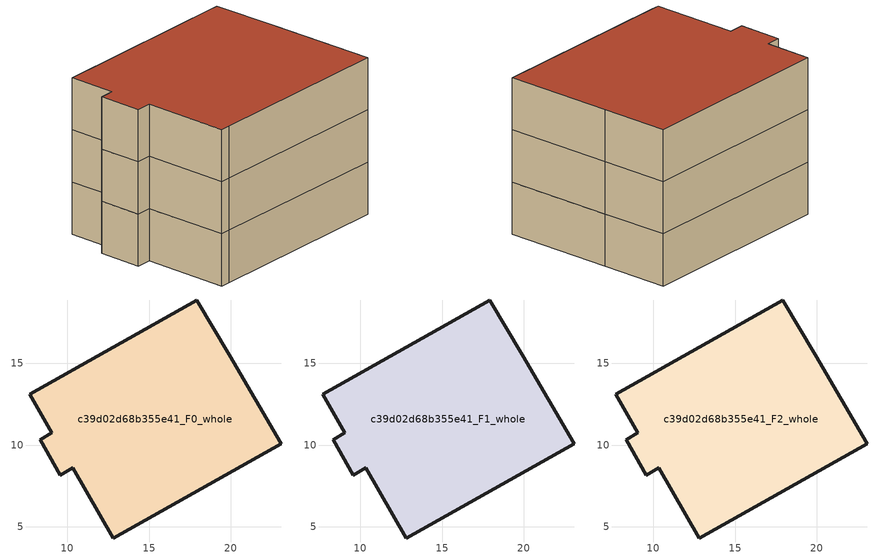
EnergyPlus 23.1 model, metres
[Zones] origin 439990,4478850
c39d02d68b355e41_F0_whole
 floor ground (EU_floor_Construction): 19.89,15.51 23.07,10.06 13.28,4.59 12.8,4.32 10.34,8.6 9.57,8.15 8.34,10.32 9.06,10.75 7.71,13.1 17.92,18.86 z0
 wall outside (EU_wall_Construction): 7.71,13.1 9.06,10.75 8.34,10.32 9.57,8.15 10.34,8.6 12.8,4.32 13.28,4.59 23.07,10.06 19.89,15.51 17.92,18.86 7.71,13.1 z0:3
c39d02d68b355e41_F1_whole
 floor to c39d02d68b355e41_F0_whole (EU_floor_Construction): 19.89,15.51 23.07,10.06 13.28,4.59 12.8,4.32 10.34,8.6 9.57,8.15 8.34,10.32 9.06,10.75 7.71,13.1 17.92,18.86 z3
 wall outside (EU_wall_Construction): 7.71,13.1 9.06,10.75 8.34,10.32 9.57,8.15 10.34,8.6 12.8,4.32 13.28,4.59 23.07,10.06 19.89,15.51 17.92,18.86 7.71,13.1 z3:6
c39d02d68b355e41_F2_whole
 floor to c39d02d68b355e41_F1_whole (EU_floor_Construction): 19.89,15.51 23.07,10.06 13.28,4.59 12.8,4.32 10.34,8.6 9.57,8.15 8.34,10.32 9.06,10.75 7.71,13.1 17.92,18.86 z6
 wall outside (EU_wall_Construction): 7.71,13.1 9.06,10.75 8.34,10.32 9.57,8.15 10.34,8.6 12.8,4.32 13.28,4.59 23.07,10.06 19.89,15.51 17.92,18.86 7.71,13.1 z6:9
 roof outside (EU_roof_Construction): 23.07,10.06 19.89,15.51 17.92,18.86 7.71,13.1 9.06,10.75 8.34,10.32 9.57,8.15 10.34,8.6 12.8,4.32 13.28,4.59 z9
[Building]
EU S2 Campaign: North Axis=0; Terrain=City; Solar Distribution=FullExterior
[Site:Location]
Madrid: Latitude=40.5; Longitude=-3.5; Time Zone=1; Elevation=609
[SizingPeriod:WeatherFileDays]
AnnualSizingPeriod: Begin Month=1; Begin Day of Month=1; End Month=12; End Day of Month=31; Day of Week for Start Day=Monday; Use Weather File Daylight Saving Period=No; Use Weather File Rain and Snow Indicators=No
[MATERIAL]
EU_InternalMass_Material: Roughness=MediumRough; Thickness=0.1; Conductivity=1; Density=1800; Specific Heat=900; Thermal Absorptance=0.9; Solar Absorptance=0.7; Visible Absorptance=0.7
[MATERIAL:NOMASS] Roughness=MediumRough; Thermal Absorptance=0.9; Solar Absorptance=0.7; Visible Absorptance=0.7
Name | Thermal Resistance
EU_wall_NoMass; EU_roof_NoMass | 2.16768
EU_floor_NoMass | 1.14339
[CONSTRUCTION]
EU_wall_Construction: EU_wall_NoMass
EU_roof_Construction: EU_roof_NoMass
EU_floor_Construction: EU_floor_NoMass
EU_InternalMass_Construction: EU_InternalMass_Material
[ZONE] Type=1; Multiplier=1; Ceiling Height=autocalculate; Floor Area=autocalculate; Part of Total Floor Area=Yes
Name | Volume
c39d02d68b355e41_F0_whole | 364.661
c39d02d68b355e41_F1_whole; c39d02d68b355e41_F2_whole | 364.66
[INTERNALMASS] Construction=EU_InternalMass_Construction; Surface Area=121.553
Name | Zone or ZoneList
c39d02d68b355e41_F0_whole_EU_InternalMass | c39d02d68b355e41_F0_whole
c39d02d68b355e41_F1_whole_EU_InternalMass | c39d02d68b355e41_F1_whole
c39d02d68b355e41_F2_whole_EU_InternalMass | c39d02d68b355e41_F2_whole
[OTHEREQUIPMENT] Fuel Type=Electricity; Design Level Calculation Method=Watts/Area; Power per Zone Floor Area=1; Fraction Latent=0; Fraction Radiant=0; Fraction Lost=0; Carbon Dioxide Generation Rate=0; EndUse Subcategory=EU_Step8_InternalGains
Name | Zone or ZoneList or Space or SpaceList | Schedule
EU_Step8_InternalGain_c39d02d68b355e41_F0_whole_f000 | c39d02d68b355e41_F0_whole | EU_Step8_GainSchedule_c39d02d68b355e41_F0_whole_f000
EU_Step8_InternalGain_c39d02d68b355e41_F1_whole_f000 | c39d02d68b355e41_F1_whole | EU_Step8_GainSchedule_c39d02d68b355e41_F1_whole_f000
EU_Step8_InternalGain_c39d02d68b355e41_F2_whole_f000 | c39d02d68b355e41_F2_whole | EU_Step8_GainSchedule_c39d02d68b355e41_F2_whole_f000
[ZONEVENTILATION:DESIGNFLOWRATE] Schedule=EU_AlwaysOn; Design Flow Rate Calculation Method=AirChanges/Hour; Air Changes per Hour=0.480546; Ventilation Type=Natural; Fan Pressure Rise=0; Fan Total Efficiency=1; Constant Term Coefficient=1; Temperature Term Coefficient=0; Velocity Term Coefficient=0; Velocity Squared Term Coefficient=0; Minimum Indoor Temperature=-100; Maximum Indoor Temperature=100; Delta Temperature=-100; Minimum Outdoor Temperature=-100; Maximum Outdoor Temperature=100; Maximum Wind Speed=40
Name | Zone or ZoneList or Space or SpaceList
EU_ConstantAir_c39d02d68b355e41_F0_whole | c39d02d68b355e41_F0_whole
EU_ConstantAir_c39d02d68b355e41_F1_whole | c39d02d68b355e41_F1_whole
EU_ConstantAir_c39d02d68b355e41_F2_whole | c39d02d68b355e41_F2_whole
[HVACTEMPLATE:THERMOSTAT] Constant Heating Setpoint=20; Constant Cooling Setpoint=50
EU_HeatOnly_c39d02d68b355e41_F0_whole; EU_HeatOnly_c39d02d68b355e41_F1_whole; EU_HeatOnly_c39d02d68b355e41_F2_whole
[HVACTEMPLATE:ZONE:IDEALLOADSAIRSYSTEM] System Availability Schedule=EU_AlwaysOn; Maximum Heating Supply Air Temperature=50; Minimum Cooling Supply Air Temperature=13; Maximum Heating Supply Air Humidity Ratio=0.0156; Minimum Cooling Supply Air Humidity Ratio=0.0077; Heating Limit=NoLimit; Cooling Limit=NoLimit; Heating Availability Schedule=EU_AlwaysOn; Cooling Availability Schedule=EU_CoolingOff; Dehumidification Control Type=ConstantSensibleHeatRatio; Cooling Sensible Heat Ratio=0.7; Dehumidification Setpoint=60; Humidification Control Type=None; Humidification Setpoint=30; Outdoor Air Method=None; Outdoor Air Flow Rate per Person=0.00944; Outdoor Air Flow Rate per Zone Floor Area=0; Outdoor Air Flow Rate per Zone=0; Demand Controlled Ventilation Type=None; Outdoor Air Economizer Type=NoEconomizer; Heat Recovery Type=None; Sensible Heat Recovery Effectiveness=0.7; Latent Heat Recovery Effectiveness=0.65
Name | Template Thermostat
c39d02d68b355e41_F0_whole | EU_HeatOnly_c39d02d68b355e41_F0_whole
c39d02d68b355e41_F1_whole | EU_HeatOnly_c39d02d68b355e41_F1_whole
c39d02d68b355e41_F2_whole | EU_HeatOnly_c39d02d68b355e41_F2_whole
[SIZING:ZONE] Zone Cooling Design Supply Air Temperature Input Method=SupplyAirTemperature; Zone Cooling Design Supply Air Temperature=13; Zone Heating Design Supply Air Temperature Input Method=SupplyAirTemperature; Zone Heating Design Supply Air Temperature=50; Zone Cooling Design Supply Air Humidity Ratio=0.008; Zone Heating Design Supply Air Humidity Ratio=0.008; Cooling Design Air Flow Method=DesignDay; Cooling Design Air Flow Rate=0; Cooling Minimum Air Flow per Zone Floor Area=0.000762; Cooling Minimum Air Flow=0; Cooling Minimum Air Flow Fraction=0.2; Heating Design Air Flow Method=DesignDay; Heating Design Air Flow Rate=0; Heating Maximum Air Flow per Zone Floor Area=0.002032; Heating Maximum Air Flow=0.141576; Heating Maximum Air Flow Fraction=0.3; Account for Dedicated Outdoor Air System=No; Dedicated Outdoor Air System Control Strategy=NeutralSupplyAir; Dedicated Outdoor Air Low Setpoint Temperature for Design=autosize; Dedicated Outdoor Air High Setpoint Temperature for Design=autosize; Zone Load Sizing Method=Sensible Load Only No Latent Load; Zone Latent Cooling Design Supply Air Humidity Ratio Input Method=HumidityRatioDifference; Zone Cooling Design Supply Air Humidity Ratio Difference=0.005; Zone Latent Heating Design Supply Air Humidity Ratio Input Method=HumidityRatioDifference; Zone Humidification Design Supply Air Humidity Ratio Difference=0.005
c39d02d68b355e41_F0_whole; c39d02d68b355e41_F1_whole; c39d02d68b355e41_F2_whole
[SCHEDULE:CONSTANT]
Name | Hourly Value
EU_AlwaysOn | 1
EU_CoolingOff | 0
[SCHEDULE:FILE] Column Number=1; Rows to Skip at Top=0; Number of Hours of Data=8760; Column Separator=Comma; Interpolate to Timestep=No; Minutes per Item=60; Adjust Schedule for Daylight Savings=Yes
Name | File
EU_Step8_GainSchedule_c39d02d68b355e41_F0_whole_f000 | C:\Users\o_iseri\Desktop\OpenUBEM\openubem\outputs\eu_evidence\EU-11\ES-MAD-BERRUGUETE\idfs\c39d02d68b355e41\c39d02d68b355e41_F0_whole_f000_gain.csv
EU_Step8_GainSchedule_c39d02d68b355e41_F1_whole_f000 | C:\Users\o_iseri\Desktop\OpenUBEM\openubem\outputs\eu_evidence\EU-11\ES-MAD-BERRUGUETE\idfs\c39d02d68b355e41\c39d02d68b355e41_F1_whole_f000_gain.csv
EU_Step8_GainSchedule_c39d02d68b355e41_F2_whole_f000 | C:\Users\o_iseri\Desktop\OpenUBEM\openubem\outputs\eu_evidence\EU-11\ES-MAD-BERRUGUETE\idfs\c39d02d68b355e41\c39d02d68b355e41_F2_whole_f000_gain.csv
